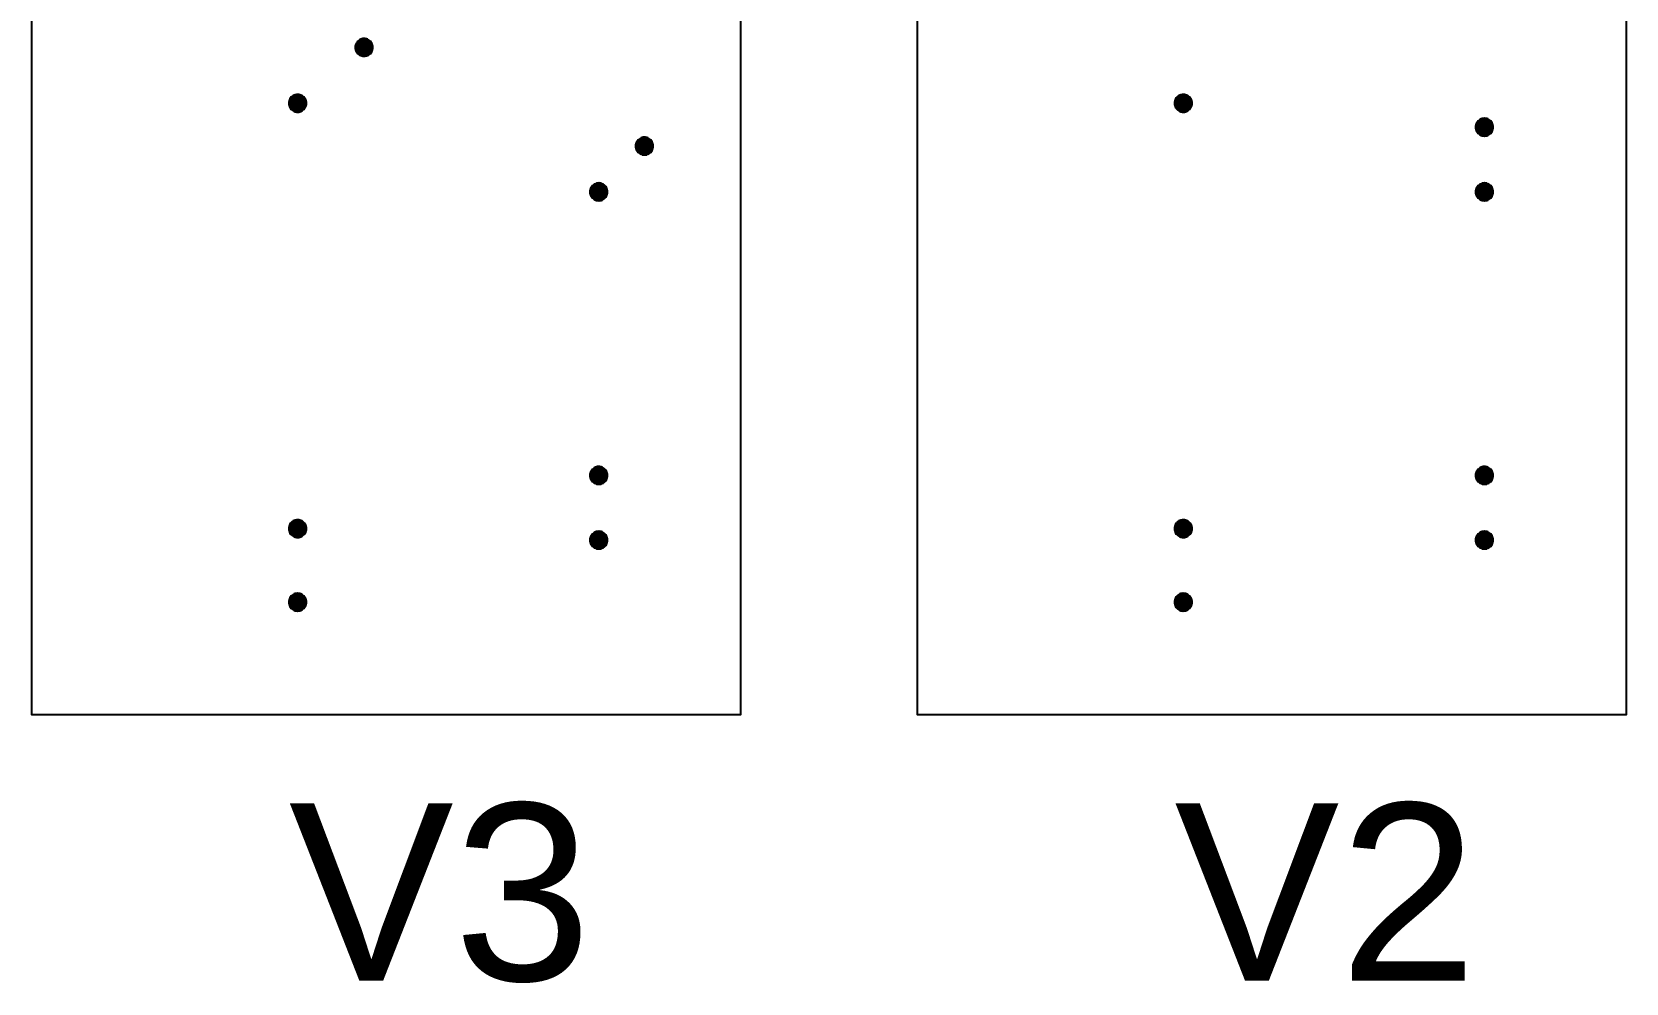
# Model space of a CAD drawing. Extents: x -2 to 177, y -6 to 16.
# Drawn here: x 53 to 62, y 4.99 to 10.35 of the extents above; entities that cross this region are included whole.
import ezdxf

# ---------------------------------------------------------------- set-up
doc = ezdxf.new("R2010")
doc.units = 0
doc.layers.get('0').update_dxf_attribs({"color": 255, "linetype": 'continuous'})
for name, color, linetype in [('Outline', 1, 'continuous'), ('V2', 103, 'continuous'), ('V3', 115, 'continuous')]:
    doc.layers.add(name, color=color, linetype=linetype)
doc.styles.get("Standard").update_dxf_attribs({"font": 'ARIAL.TTF'})

msp = doc.modelspace()

# ---------------------------------------------------------------- linework, layer by layer
at = {"layer": 'Outline'}
for points in [[(57, 15.5), (57, 6.5), (53, 6.5), (53, 15.5)], [(62, 15.5), (62, 6.5), (58, 6.5), (58, 15.5)]]:
    msp.add_lwpolyline(points, close=True, dxfattribs=at)
at = {"layer": 'V2'}
for points in [[(59.55, 9.95), (59.5496, 9.9565), (59.5483, 9.9629), (59.5462, 9.9691), (59.5433, 9.975), (59.5397, 9.9804), (59.5354, 9.9854), (59.5304, 9.9897), (59.525, 9.9933), (59.5191, 9.9962), (59.5129, 9.9983), (59.5065, 9.9996), (59.5, 10), (59.4935, 9.9996), (59.4871, 9.9983), (59.4809, 9.9962), (59.475, 9.9933), (59.4696, 9.9897), (59.4646, 9.9854), (59.4603, 9.9804), (59.4567, 9.975), (59.4538, 9.9691), (59.4517, 9.9629), (59.4504, 9.9565), (59.45, 9.95), (59.4504, 9.9435), (59.4517, 9.9371), (59.4538, 9.9309), (59.4567, 9.925), (59.4603, 9.9196), (59.4646, 9.9146), (59.4696, 9.9103), (59.475, 9.9067), (59.4809, 9.9038), (59.4871, 9.9017), (59.4935, 9.9004), (59.5, 9.9), (59.5065, 9.9004), (59.5129, 9.9017), (59.5191, 9.9038), (59.525, 9.9067), (59.5304, 9.9103), (59.5354, 9.9146), (59.5397, 9.9196), (59.5433, 9.925), (59.5462, 9.9309), (59.5483, 9.9371), (59.5496, 9.9435), (59.55, 9.95)], [(61.25, 9.815), (61.2496, 9.8215), (61.2483, 9.8279), (61.2462, 9.8341), (61.2433, 9.84), (61.2397, 9.8454), (61.2354, 9.8504), (61.2304, 9.8547), (61.225, 9.8583), (61.2191, 9.8612), (61.2129, 9.8633), (61.2065, 9.8646), (61.2, 9.865), (61.1935, 9.8646), (61.1871, 9.8633), (61.1809, 9.8612), (61.175, 9.8583), (61.1696, 9.8547), (61.1646, 9.8504), (61.1603, 9.8454), (61.1567, 9.84), (61.1538, 9.8341), (61.1517, 9.8279), (61.1504, 9.8215), (61.15, 9.815), (61.1504, 9.8085), (61.1517, 9.8021), (61.1538, 9.7959), (61.1567, 9.79), (61.1603, 9.7846), (61.1646, 9.7796), (61.1696, 9.7753), (61.175, 9.7717), (61.1809, 9.7688), (61.1871, 9.7667), (61.1935, 9.7654), (61.2, 9.765), (61.2065, 9.7654), (61.2129, 9.7667), (61.2191, 9.7688), (61.225, 9.7717), (61.2304, 9.7753), (61.2354, 9.7796), (61.2397, 9.7846), (61.2433, 9.79), (61.2462, 9.7959), (61.2483, 9.8021), (61.2496, 9.8085), (61.25, 9.815)], [(61.25, 9.45), (61.2496, 9.4565), (61.2483, 9.4629), (61.2462, 9.4691), (61.2433, 9.475), (61.2397, 9.4804), (61.2354, 9.4854), (61.2304, 9.4897), (61.225, 9.4933), (61.2191, 9.4962), (61.2129, 9.4983), (61.2065, 9.4996), (61.2, 9.5), (61.1935, 9.4996), (61.1871, 9.4983), (61.1809, 9.4962), (61.175, 9.4933), (61.1696, 9.4897), (61.1646, 9.4854), (61.1603, 9.4804), (61.1567, 9.475), (61.1538, 9.4691), (61.1517, 9.4629), (61.1504, 9.4565), (61.15, 9.45), (61.1504, 9.4435), (61.1517, 9.4371), (61.1538, 9.4309), (61.1567, 9.425), (61.1603, 9.4196), (61.1646, 9.4146), (61.1696, 9.4103), (61.175, 9.4067), (61.1809, 9.4038), (61.1871, 9.4017), (61.1935, 9.4004), (61.2, 9.4), (61.2065, 9.4004), (61.2129, 9.4017), (61.2191, 9.4038), (61.225, 9.4067), (61.2304, 9.4103), (61.2354, 9.4146), (61.2397, 9.4196), (61.2433, 9.425), (61.2462, 9.4309), (61.2483, 9.4371), (61.2496, 9.4435), (61.25, 9.45)], [(61.25, 7.85), (61.2496, 7.8565), (61.2483, 7.8629), (61.2462, 7.8691), (61.2433, 7.875), (61.2397, 7.8804), (61.2354, 7.8854), (61.2304, 7.8897), (61.225, 7.8933), (61.2191, 7.8962), (61.2129, 7.8983), (61.2065, 7.8996), (61.2, 7.9), (61.1935, 7.8996), (61.1871, 7.8983), (61.1809, 7.8962), (61.175, 7.8933), (61.1696, 7.8897), (61.1646, 7.8854), (61.1603, 7.8804), (61.1567, 7.875), (61.1538, 7.8691), (61.1517, 7.8629), (61.1504, 7.8565), (61.15, 7.85), (61.1504, 7.8435), (61.1517, 7.8371), (61.1538, 7.8309), (61.1567, 7.825), (61.1603, 7.8196), (61.1646, 7.8146), (61.1696, 7.8103), (61.175, 7.8067), (61.1809, 7.8038), (61.1871, 7.8017), (61.1935, 7.8004), (61.2, 7.8), (61.2065, 7.8004), (61.2129, 7.8017), (61.2191, 7.8038), (61.225, 7.8067), (61.2304, 7.8103), (61.2354, 7.8146), (61.2397, 7.8196), (61.2433, 7.825), (61.2462, 7.8309), (61.2483, 7.8371), (61.2496, 7.8435), (61.25, 7.85)], [(59.55, 7.55), (59.5496, 7.5565), (59.5483, 7.5629), (59.5462, 7.5691), (59.5433, 7.575), (59.5397, 7.5804), (59.5354, 7.5854), (59.5304, 7.5897), (59.525, 7.5933), (59.5191, 7.5962), (59.5129, 7.5983), (59.5065, 7.5996), (59.5, 7.6), (59.4935, 7.5996), (59.4871, 7.5983), (59.4809, 7.5962), (59.475, 7.5933), (59.4696, 7.5897), (59.4646, 7.5854), (59.4603, 7.5804), (59.4567, 7.575), (59.4538, 7.5691), (59.4517, 7.5629), (59.4504, 7.5565), (59.45, 7.55), (59.4504, 7.5435), (59.4517, 7.5371), (59.4538, 7.5309), (59.4567, 7.525), (59.4603, 7.5196), (59.4646, 7.5146), (59.4696, 7.5103), (59.475, 7.5067), (59.4809, 7.5038), (59.4871, 7.5017), (59.4935, 7.5004), (59.5, 7.5), (59.5065, 7.5004), (59.5129, 7.5017), (59.5191, 7.5038), (59.525, 7.5067), (59.5304, 7.5103), (59.5354, 7.5146), (59.5397, 7.5196), (59.5433, 7.525), (59.5462, 7.5309), (59.5483, 7.5371), (59.5496, 7.5435), (59.55, 7.55)], [(61.25, 7.485), (61.2496, 7.4915), (61.2483, 7.4979), (61.2462, 7.5041), (61.2433, 7.51), (61.2397, 7.5154), (61.2354, 7.5204), (61.2304, 7.5247), (61.225, 7.5283), (61.2191, 7.5312), (61.2129, 7.5333), (61.2065, 7.5346), (61.2, 7.535), (61.1935, 7.5346), (61.1871, 7.5333), (61.1809, 7.5312), (61.175, 7.5283), (61.1696, 7.5247), (61.1646, 7.5204), (61.1603, 7.5154), (61.1567, 7.51), (61.1538, 7.5041), (61.1517, 7.4979), (61.1504, 7.4915), (61.15, 7.485), (61.1504, 7.4785), (61.1517, 7.4721), (61.1538, 7.4659), (61.1567, 7.46), (61.1603, 7.4546), (61.1646, 7.4496), (61.1696, 7.4453), (61.175, 7.4417), (61.1809, 7.4388), (61.1871, 7.4367), (61.1935, 7.4354), (61.2, 7.435), (61.2065, 7.4354), (61.2129, 7.4367), (61.2191, 7.4388), (61.225, 7.4417), (61.2304, 7.4453), (61.2354, 7.4496), (61.2397, 7.4546), (61.2433, 7.46), (61.2462, 7.4659), (61.2483, 7.4721), (61.2496, 7.4785), (61.25, 7.485)], [(59.55, 7.135), (59.5496, 7.1415), (59.5483, 7.1479), (59.5462, 7.1541), (59.5433, 7.16), (59.5397, 7.1654), (59.5354, 7.1704), (59.5304, 7.1747), (59.525, 7.1783), (59.5191, 7.1812), (59.5129, 7.1833), (59.5065, 7.1846), (59.5, 7.185), (59.4935, 7.1846), (59.4871, 7.1833), (59.4809, 7.1812), (59.475, 7.1783), (59.4696, 7.1747), (59.4646, 7.1704), (59.4603, 7.1654), (59.4567, 7.16), (59.4538, 7.1541), (59.4517, 7.1479), (59.4504, 7.1415), (59.45, 7.135), (59.4504, 7.1285), (59.4517, 7.1221), (59.4538, 7.1159), (59.4567, 7.11), (59.4603, 7.1046), (59.4646, 7.0996), (59.4696, 7.0953), (59.475, 7.0917), (59.4809, 7.0888), (59.4871, 7.0867), (59.4935, 7.0854), (59.5, 7.085), (59.5065, 7.0854), (59.5129, 7.0867), (59.5191, 7.0888), (59.525, 7.0917), (59.5304, 7.0953), (59.5354, 7.0996), (59.5397, 7.1046), (59.5433, 7.11), (59.5462, 7.1159), (59.5483, 7.1221), (59.5496, 7.1285), (59.55, 7.135)]]:
    msp.add_lwpolyline(points, close=True, dxfattribs=at)
for points in [[(59.4809, 9.9962), (59.4646, 9.9854), (59.5, 9.95)], [(59.5, 10), (59.4809, 9.9962), (59.5, 9.95)], [(59.5191, 9.9962), (59.5, 10), (59.5, 9.95)], [(59.5354, 9.9854), (59.5191, 9.9962), (59.5, 9.95)], [(59.4538, 9.9691), (59.45, 9.95), (59.5, 9.95)], [(59.45, 9.95), (59.4538, 9.9309), (59.5, 9.95)], [(59.4646, 9.9854), (59.4538, 9.9691), (59.5, 9.95)], [(59.4538, 9.9309), (59.4646, 9.9146), (59.5, 9.95)], [(59.4646, 9.9146), (59.4809, 9.9038), (59.5, 9.95)], [(59.4809, 9.9038), (59.5, 9.9), (59.5, 9.95)], [(59.5462, 9.9691), (59.5354, 9.9854), (59.5, 9.95)], [(59.55, 9.95), (59.5462, 9.9691), (59.5, 9.95)], [(59.5, 9.9), (59.5191, 9.9038), (59.5, 9.95)], [(59.5191, 9.9038), (59.5354, 9.9146), (59.5, 9.95)], [(59.5354, 9.9146), (59.5462, 9.9309), (59.5, 9.95)], [(59.5462, 9.9309), (59.55, 9.95), (59.5, 9.95)], [(61.1538, 9.8341), (61.15, 9.815), (61.2, 9.815)], [(61.15, 9.815), (61.1538, 9.7959), (61.2, 9.815)], [(61.1646, 9.8504), (61.1538, 9.8341), (61.2, 9.815)], [(61.1538, 9.7959), (61.1646, 9.7796), (61.2, 9.815)], [(61.1809, 9.8612), (61.1646, 9.8504), (61.2, 9.815)], [(61.1646, 9.7796), (61.1809, 9.7688), (61.2, 9.815)], [(61.2, 9.865), (61.1809, 9.8612), (61.2, 9.815)], [(61.1809, 9.7688), (61.2, 9.765), (61.2, 9.815)], [(61.2191, 9.8612), (61.2, 9.865), (61.2, 9.815)], [(61.2354, 9.8504), (61.2191, 9.8612), (61.2, 9.815)], [(61.2462, 9.8341), (61.2354, 9.8504), (61.2, 9.815)], [(61.25, 9.815), (61.2462, 9.8341), (61.2, 9.815)], [(61.2, 9.765), (61.2191, 9.7688), (61.2, 9.815)], [(61.2191, 9.7688), (61.2354, 9.7796), (61.2, 9.815)], [(61.2354, 9.7796), (61.2462, 9.7959), (61.2, 9.815)], [(61.2462, 9.7959), (61.25, 9.815), (61.2, 9.815)], [(61.1538, 9.4691), (61.15, 9.45), (61.2, 9.45)], [(61.1646, 9.4854), (61.1538, 9.4691), (61.2, 9.45)], [(61.1809, 9.4962), (61.1646, 9.4854), (61.2, 9.45)], [(61.2, 9.5), (61.1809, 9.4962), (61.2, 9.45)], [(61.2191, 9.4962), (61.2, 9.5), (61.2, 9.45)], [(61.2354, 9.4854), (61.2191, 9.4962), (61.2, 9.45)], [(61.2462, 9.4691), (61.2354, 9.4854), (61.2, 9.45)], [(61.25, 9.45), (61.2462, 9.4691), (61.2, 9.45)], [(61.15, 9.45), (61.1538, 9.4309), (61.2, 9.45)], [(61.1538, 9.4309), (61.1646, 9.4146), (61.2, 9.45)], [(61.1646, 9.4146), (61.1809, 9.4038), (61.2, 9.45)], [(61.1809, 9.4038), (61.2, 9.4), (61.2, 9.45)], [(61.2, 9.4), (61.2191, 9.4038), (61.2, 9.45)], [(61.2191, 9.4038), (61.2354, 9.4146), (61.2, 9.45)], [(61.2354, 9.4146), (61.2462, 9.4309), (61.2, 9.45)], [(61.2462, 9.4309), (61.25, 9.45), (61.2, 9.45)], [(61.1538, 7.8691), (61.15, 7.85), (61.2, 7.85)], [(61.15, 7.85), (61.1538, 7.8309), (61.2, 7.85)], [(61.1646, 7.8854), (61.1538, 7.8691), (61.2, 7.85)], [(61.1538, 7.8309), (61.1646, 7.8146), (61.2, 7.85)], [(61.1809, 7.8962), (61.1646, 7.8854), (61.2, 7.85)], [(61.1646, 7.8146), (61.1809, 7.8038), (61.2, 7.85)], [(61.2, 7.9), (61.1809, 7.8962), (61.2, 7.85)], [(61.1809, 7.8038), (61.2, 7.8), (61.2, 7.85)], [(61.2191, 7.8962), (61.2, 7.9), (61.2, 7.85)], [(61.2354, 7.8854), (61.2191, 7.8962), (61.2, 7.85)], [(61.2462, 7.8691), (61.2354, 7.8854), (61.2, 7.85)], [(61.25, 7.85), (61.2462, 7.8691), (61.2, 7.85)], [(61.2, 7.8), (61.2191, 7.8038), (61.2, 7.85)], [(61.2191, 7.8038), (61.2354, 7.8146), (61.2, 7.85)], [(61.2354, 7.8146), (61.2462, 7.8309), (61.2, 7.85)], [(61.2462, 7.8309), (61.25, 7.85), (61.2, 7.85)], [(59.4538, 7.5691), (59.45, 7.55), (59.5, 7.55)], [(59.4646, 7.5854), (59.4538, 7.5691), (59.5, 7.55)], [(59.4809, 7.5962), (59.4646, 7.5854), (59.5, 7.55)], [(59.5, 7.6), (59.4809, 7.5962), (59.5, 7.55)], [(59.5191, 7.5962), (59.5, 7.6), (59.5, 7.55)], [(59.5354, 7.5854), (59.5191, 7.5962), (59.5, 7.55)], [(59.5462, 7.5691), (59.5354, 7.5854), (59.5, 7.55)], [(59.55, 7.55), (59.5462, 7.5691), (59.5, 7.55)], [(59.45, 7.55), (59.4538, 7.5309), (59.5, 7.55)], [(59.4538, 7.5309), (59.4646, 7.5146), (59.5, 7.55)], [(59.4646, 7.5146), (59.4809, 7.5038), (59.5, 7.55)], [(59.4809, 7.5038), (59.5, 7.5), (59.5, 7.55)], [(59.5, 7.5), (59.5191, 7.5038), (59.5, 7.55)], [(59.5191, 7.5038), (59.5354, 7.5146), (59.5, 7.55)], [(59.5354, 7.5146), (59.5462, 7.5309), (59.5, 7.55)], [(59.5462, 7.5309), (59.55, 7.55), (59.5, 7.55)], [(61.1538, 7.5041), (61.15, 7.485), (61.2, 7.485)], [(61.15, 7.485), (61.1538, 7.4659), (61.2, 7.485)], [(61.1646, 7.5204), (61.1538, 7.5041), (61.2, 7.485)], [(61.1538, 7.4659), (61.1646, 7.4496), (61.2, 7.485)], [(61.1809, 7.5312), (61.1646, 7.5204), (61.2, 7.485)], [(61.1646, 7.4496), (61.1809, 7.4388), (61.2, 7.485)], [(61.2, 7.535), (61.1809, 7.5312), (61.2, 7.485)], [(61.1809, 7.4388), (61.2, 7.435), (61.2, 7.485)], [(61.2191, 7.5312), (61.2, 7.535), (61.2, 7.485)], [(61.2354, 7.5204), (61.2191, 7.5312), (61.2, 7.485)], [(61.2462, 7.5041), (61.2354, 7.5204), (61.2, 7.485)], [(61.25, 7.485), (61.2462, 7.5041), (61.2, 7.485)], [(61.2, 7.435), (61.2191, 7.4388), (61.2, 7.485)], [(61.2191, 7.4388), (61.2354, 7.4496), (61.2, 7.485)], [(61.2354, 7.4496), (61.2462, 7.4659), (61.2, 7.485)], [(61.2462, 7.4659), (61.25, 7.485), (61.2, 7.485)], [(59.4538, 7.1541), (59.45, 7.135), (59.5, 7.135)], [(59.45, 7.135), (59.4538, 7.1159), (59.5, 7.135)], [(59.4646, 7.1704), (59.4538, 7.1541), (59.5, 7.135)], [(59.4538, 7.1159), (59.4646, 7.0996), (59.5, 7.135)], [(59.4809, 7.1812), (59.4646, 7.1704), (59.5, 7.135)], [(59.4646, 7.0996), (59.4809, 7.0888), (59.5, 7.135)], [(59.5, 7.185), (59.4809, 7.1812), (59.5, 7.135)], [(59.4809, 7.0888), (59.5, 7.085), (59.5, 7.135)], [(59.5191, 7.1812), (59.5, 7.185), (59.5, 7.135)], [(59.5354, 7.1704), (59.5191, 7.1812), (59.5, 7.135)], [(59.5462, 7.1541), (59.5354, 7.1704), (59.5, 7.135)], [(59.55, 7.135), (59.5462, 7.1541), (59.5, 7.135)], [(59.5, 7.085), (59.5191, 7.0888), (59.5, 7.135)], [(59.5191, 7.0888), (59.5354, 7.0996), (59.5, 7.135)], [(59.5354, 7.0996), (59.5462, 7.1159), (59.5, 7.135)], [(59.5462, 7.1159), (59.55, 7.135), (59.5, 7.135)]]:
    msp.add_solid(points, dxfattribs=at)
at = {"layer": 'V3'}
for points in [[(54.9254, 10.265), (54.9249, 10.2715), (54.9237, 10.2779), (54.9216, 10.2841), (54.9187, 10.29), (54.915, 10.2954), (54.9107, 10.3003), (54.9058, 10.3046), (54.9004, 10.3083), (54.8945, 10.3112), (54.8883, 10.3133), (54.8819, 10.3145), (54.8754, 10.315), (54.8688, 10.3145), (54.8624, 10.3133), (54.8562, 10.3112), (54.8504, 10.3083), (54.8449, 10.3046), (54.84, 10.3003), (54.8357, 10.2954), (54.8321, 10.29), (54.8292, 10.2841), (54.8271, 10.2779), (54.8258, 10.2715), (54.8254, 10.265), (54.8258, 10.2584), (54.8271, 10.252), (54.8292, 10.2458), (54.8321, 10.24), (54.8357, 10.2345), (54.84, 10.2296), (54.8449, 10.2253), (54.8504, 10.2217), (54.8562, 10.2188), (54.8624, 10.2167), (54.8688, 10.2154), (54.8754, 10.215), (54.8819, 10.2154), (54.8883, 10.2167), (54.8945, 10.2188), (54.9004, 10.2217), (54.9058, 10.2253), (54.9107, 10.2296), (54.915, 10.2345), (54.9187, 10.24), (54.9216, 10.2458), (54.9237, 10.252), (54.9249, 10.2584), (54.9254, 10.265)], [(54.55, 9.95), (54.5496, 9.9565), (54.5483, 9.9629), (54.5462, 9.9691), (54.5433, 9.975), (54.5397, 9.9804), (54.5354, 9.9854), (54.5304, 9.9897), (54.525, 9.9933), (54.5191, 9.9962), (54.5129, 9.9983), (54.5065, 9.9996), (54.5, 10), (54.4935, 9.9996), (54.4871, 9.9983), (54.4809, 9.9962), (54.475, 9.9933), (54.4696, 9.9897), (54.4646, 9.9854), (54.4603, 9.9804), (54.4567, 9.975), (54.4538, 9.9691), (54.4517, 9.9629), (54.4504, 9.9565), (54.45, 9.95), (54.4504, 9.9435), (54.4517, 9.9371), (54.4538, 9.9309), (54.4567, 9.925), (54.4603, 9.9196), (54.4646, 9.9146), (54.4696, 9.9103), (54.475, 9.9067), (54.4809, 9.9038), (54.4871, 9.9017), (54.4935, 9.9004), (54.5, 9.9), (54.5065, 9.9004), (54.5129, 9.9017), (54.5191, 9.9038), (54.525, 9.9067), (54.5304, 9.9103), (54.5354, 9.9146), (54.5397, 9.9196), (54.5433, 9.925), (54.5462, 9.9309), (54.5483, 9.9371), (54.5496, 9.9435), (54.55, 9.95)], [(56.5081, 9.7081), (56.5077, 9.7146), (56.5064, 9.721), (56.5043, 9.7272), (56.5014, 9.7331), (56.4978, 9.7385), (56.4934, 9.7434), (56.4885, 9.7478), (56.4831, 9.7514), (56.4772, 9.7543), (56.471, 9.7564), (56.4646, 9.7577), (56.4581, 9.7581), (56.4516, 9.7577), (56.4452, 9.7564), (56.439, 9.7543), (56.4331, 9.7514), (56.4277, 9.7478), (56.4227, 9.7434), (56.4184, 9.7385), (56.4148, 9.7331), (56.4119, 9.7272), (56.4098, 9.721), (56.4085, 9.7146), (56.4081, 9.7081), (56.4085, 9.7016), (56.4098, 9.6952), (56.4119, 9.689), (56.4148, 9.6831), (56.4184, 9.6777), (56.4227, 9.6727), (56.4277, 9.6684), (56.4331, 9.6648), (56.439, 9.6619), (56.4452, 9.6598), (56.4516, 9.6585), (56.4581, 9.6581), (56.4646, 9.6585), (56.471, 9.6598), (56.4772, 9.6619), (56.4831, 9.6648), (56.4885, 9.6684), (56.4934, 9.6727), (56.4978, 9.6777), (56.5014, 9.6831), (56.5043, 9.689), (56.5064, 9.6952), (56.5077, 9.7016), (56.5081, 9.7081)], [(56.25, 9.45), (56.2496, 9.4565), (56.2483, 9.4629), (56.2462, 9.4691), (56.2433, 9.475), (56.2397, 9.4804), (56.2354, 9.4854), (56.2304, 9.4897), (56.225, 9.4933), (56.2191, 9.4962), (56.2129, 9.4983), (56.2065, 9.4996), (56.2, 9.5), (56.1935, 9.4996), (56.1871, 9.4983), (56.1809, 9.4962), (56.175, 9.4933), (56.1696, 9.4897), (56.1646, 9.4854), (56.1603, 9.4804), (56.1567, 9.475), (56.1538, 9.4691), (56.1517, 9.4629), (56.1504, 9.4565), (56.15, 9.45), (56.1504, 9.4435), (56.1517, 9.4371), (56.1538, 9.4309), (56.1567, 9.425), (56.1603, 9.4196), (56.1646, 9.4146), (56.1696, 9.4103), (56.175, 9.4067), (56.1809, 9.4038), (56.1871, 9.4017), (56.1935, 9.4004), (56.2, 9.4), (56.2065, 9.4004), (56.2129, 9.4017), (56.2191, 9.4038), (56.225, 9.4067), (56.2304, 9.4103), (56.2354, 9.4146), (56.2397, 9.4196), (56.2433, 9.425), (56.2462, 9.4309), (56.2483, 9.4371), (56.2496, 9.4435), (56.25, 9.45)], [(56.25, 7.85), (56.2496, 7.8565), (56.2483, 7.8629), (56.2462, 7.8691), (56.2433, 7.875), (56.2397, 7.8804), (56.2354, 7.8854), (56.2304, 7.8897), (56.225, 7.8933), (56.2191, 7.8962), (56.2129, 7.8983), (56.2065, 7.8996), (56.2, 7.9), (56.1935, 7.8996), (56.1871, 7.8983), (56.1809, 7.8962), (56.175, 7.8933), (56.1696, 7.8897), (56.1646, 7.8854), (56.1603, 7.8804), (56.1567, 7.875), (56.1538, 7.8691), (56.1517, 7.8629), (56.1504, 7.8565), (56.15, 7.85), (56.1504, 7.8435), (56.1517, 7.8371), (56.1538, 7.8309), (56.1567, 7.825), (56.1603, 7.8196), (56.1646, 7.8146), (56.1696, 7.8103), (56.175, 7.8067), (56.1809, 7.8038), (56.1871, 7.8017), (56.1935, 7.8004), (56.2, 7.8), (56.2065, 7.8004), (56.2129, 7.8017), (56.2191, 7.8038), (56.225, 7.8067), (56.2304, 7.8103), (56.2354, 7.8146), (56.2397, 7.8196), (56.2433, 7.825), (56.2462, 7.8309), (56.2483, 7.8371), (56.2496, 7.8435), (56.25, 7.85)], [(54.55, 7.55), (54.5496, 7.5565), (54.5483, 7.5629), (54.5462, 7.5691), (54.5433, 7.575), (54.5397, 7.5804), (54.5354, 7.5854), (54.5304, 7.5897), (54.525, 7.5933), (54.5191, 7.5962), (54.5129, 7.5983), (54.5065, 7.5996), (54.5, 7.6), (54.4935, 7.5996), (54.4871, 7.5983), (54.4809, 7.5962), (54.475, 7.5933), (54.4696, 7.5897), (54.4646, 7.5854), (54.4603, 7.5804), (54.4567, 7.575), (54.4538, 7.5691), (54.4517, 7.5629), (54.4504, 7.5565), (54.45, 7.55), (54.4504, 7.5435), (54.4517, 7.5371), (54.4538, 7.5309), (54.4567, 7.525), (54.4603, 7.5196), (54.4646, 7.5146), (54.4696, 7.5103), (54.475, 7.5067), (54.4809, 7.5038), (54.4871, 7.5017), (54.4935, 7.5004), (54.5, 7.5), (54.5065, 7.5004), (54.5129, 7.5017), (54.5191, 7.5038), (54.525, 7.5067), (54.5304, 7.5103), (54.5354, 7.5146), (54.5397, 7.5196), (54.5433, 7.525), (54.5462, 7.5309), (54.5483, 7.5371), (54.5496, 7.5435), (54.55, 7.55)], [(56.25, 7.485), (56.2496, 7.4915), (56.2483, 7.4979), (56.2462, 7.5041), (56.2433, 7.51), (56.2397, 7.5154), (56.2354, 7.5204), (56.2304, 7.5247), (56.225, 7.5283), (56.2191, 7.5312), (56.2129, 7.5333), (56.2065, 7.5346), (56.2, 7.535), (56.1935, 7.5346), (56.1871, 7.5333), (56.1809, 7.5312), (56.175, 7.5283), (56.1696, 7.5247), (56.1646, 7.5204), (56.1603, 7.5154), (56.1567, 7.51), (56.1538, 7.5041), (56.1517, 7.4979), (56.1504, 7.4915), (56.15, 7.485), (56.1504, 7.4785), (56.1517, 7.4721), (56.1538, 7.4659), (56.1567, 7.46), (56.1603, 7.4546), (56.1646, 7.4496), (56.1696, 7.4453), (56.175, 7.4417), (56.1809, 7.4388), (56.1871, 7.4367), (56.1935, 7.4354), (56.2, 7.435), (56.2065, 7.4354), (56.2129, 7.4367), (56.2191, 7.4388), (56.225, 7.4417), (56.2304, 7.4453), (56.2354, 7.4496), (56.2397, 7.4546), (56.2433, 7.46), (56.2462, 7.4659), (56.2483, 7.4721), (56.2496, 7.4785), (56.25, 7.485)], [(54.55, 7.135), (54.5496, 7.1415), (54.5483, 7.1479), (54.5462, 7.1541), (54.5433, 7.16), (54.5397, 7.1654), (54.5354, 7.1704), (54.5304, 7.1747), (54.525, 7.1783), (54.5191, 7.1812), (54.5129, 7.1833), (54.5065, 7.1846), (54.5, 7.185), (54.4935, 7.1846), (54.4871, 7.1833), (54.4809, 7.1812), (54.475, 7.1783), (54.4696, 7.1747), (54.4646, 7.1704), (54.4603, 7.1654), (54.4567, 7.16), (54.4538, 7.1541), (54.4517, 7.1479), (54.4504, 7.1415), (54.45, 7.135), (54.4504, 7.1285), (54.4517, 7.1221), (54.4538, 7.1159), (54.4567, 7.11), (54.4603, 7.1046), (54.4646, 7.0996), (54.4696, 7.0953), (54.475, 7.0917), (54.4809, 7.0888), (54.4871, 7.0867), (54.4935, 7.0854), (54.5, 7.085), (54.5065, 7.0854), (54.5129, 7.0867), (54.5191, 7.0888), (54.525, 7.0917), (54.5304, 7.0953), (54.5354, 7.0996), (54.5397, 7.1046), (54.5433, 7.11), (54.5462, 7.1159), (54.5483, 7.1221), (54.5496, 7.1285), (54.55, 7.135)]]:
    msp.add_lwpolyline(points, close=True, dxfattribs=at)
for points in [[(54.8292, 10.2841), (54.8254, 10.265), (54.8754, 10.265)], [(54.8254, 10.265), (54.8292, 10.2458), (54.8754, 10.265)], [(54.84, 10.3003), (54.8292, 10.2841), (54.8754, 10.265)], [(54.8292, 10.2458), (54.84, 10.2296), (54.8754, 10.265)], [(54.8562, 10.3112), (54.84, 10.3003), (54.8754, 10.265)], [(54.84, 10.2296), (54.8562, 10.2188), (54.8754, 10.265)], [(54.8754, 10.315), (54.8562, 10.3112), (54.8754, 10.265)], [(54.8562, 10.2188), (54.8754, 10.215), (54.8754, 10.265)], [(54.8945, 10.3112), (54.8754, 10.315), (54.8754, 10.265)], [(54.9107, 10.3003), (54.8945, 10.3112), (54.8754, 10.265)], [(54.9216, 10.2841), (54.9107, 10.3003), (54.8754, 10.265)], [(54.9254, 10.265), (54.9216, 10.2841), (54.8754, 10.265)], [(54.8754, 10.215), (54.8945, 10.2188), (54.8754, 10.265)], [(54.8945, 10.2188), (54.9107, 10.2296), (54.8754, 10.265)], [(54.9107, 10.2296), (54.9216, 10.2458), (54.8754, 10.265)], [(54.9216, 10.2458), (54.9254, 10.265), (54.8754, 10.265)], [(54.4809, 9.9962), (54.4646, 9.9854), (54.5, 9.95)], [(54.5, 10), (54.4809, 9.9962), (54.5, 9.95)], [(54.5191, 9.9962), (54.5, 10), (54.5, 9.95)], [(54.5354, 9.9854), (54.5191, 9.9962), (54.5, 9.95)], [(54.4538, 9.9691), (54.45, 9.95), (54.5, 9.95)], [(54.45, 9.95), (54.4538, 9.9309), (54.5, 9.95)], [(54.4646, 9.9854), (54.4538, 9.9691), (54.5, 9.95)], [(54.4538, 9.9309), (54.4646, 9.9146), (54.5, 9.95)], [(54.4646, 9.9146), (54.4809, 9.9038), (54.5, 9.95)], [(54.4809, 9.9038), (54.5, 9.9), (54.5, 9.95)], [(54.5462, 9.9691), (54.5354, 9.9854), (54.5, 9.95)], [(54.55, 9.95), (54.5462, 9.9691), (54.5, 9.95)], [(54.5, 9.9), (54.5191, 9.9038), (54.5, 9.95)], [(54.5191, 9.9038), (54.5354, 9.9146), (54.5, 9.95)], [(54.5354, 9.9146), (54.5462, 9.9309), (54.5, 9.95)], [(54.5462, 9.9309), (54.55, 9.95), (54.5, 9.95)], [(56.4119, 9.7272), (56.4081, 9.7081), (56.4581, 9.7081)], [(56.4227, 9.7434), (56.4119, 9.7272), (56.4581, 9.7081)], [(56.439, 9.7543), (56.4227, 9.7434), (56.4581, 9.7081)], [(56.4581, 9.7581), (56.439, 9.7543), (56.4581, 9.7081)], [(56.4772, 9.7543), (56.4581, 9.7581), (56.4581, 9.7081)], [(56.4934, 9.7434), (56.4772, 9.7543), (56.4581, 9.7081)], [(56.5043, 9.7272), (56.4934, 9.7434), (56.4581, 9.7081)], [(56.5081, 9.7081), (56.5043, 9.7272), (56.4581, 9.7081)], [(56.4081, 9.7081), (56.4119, 9.689), (56.4581, 9.7081)], [(56.4119, 9.689), (56.4227, 9.6727), (56.4581, 9.7081)], [(56.4227, 9.6727), (56.439, 9.6619), (56.4581, 9.7081)], [(56.439, 9.6619), (56.4581, 9.6581), (56.4581, 9.7081)], [(56.4581, 9.6581), (56.4772, 9.6619), (56.4581, 9.7081)], [(56.4772, 9.6619), (56.4934, 9.6727), (56.4581, 9.7081)], [(56.4934, 9.6727), (56.5043, 9.689), (56.4581, 9.7081)], [(56.5043, 9.689), (56.5081, 9.7081), (56.4581, 9.7081)], [(56.1538, 9.4691), (56.15, 9.45), (56.2, 9.45)], [(56.1646, 9.4854), (56.1538, 9.4691), (56.2, 9.45)], [(56.1809, 9.4962), (56.1646, 9.4854), (56.2, 9.45)], [(56.2, 9.5), (56.1809, 9.4962), (56.2, 9.45)], [(56.2191, 9.4962), (56.2, 9.5), (56.2, 9.45)], [(56.2354, 9.4854), (56.2191, 9.4962), (56.2, 9.45)], [(56.2462, 9.4691), (56.2354, 9.4854), (56.2, 9.45)], [(56.25, 9.45), (56.2462, 9.4691), (56.2, 9.45)], [(56.15, 9.45), (56.1538, 9.4309), (56.2, 9.45)], [(56.1538, 9.4309), (56.1646, 9.4146), (56.2, 9.45)], [(56.1646, 9.4146), (56.1809, 9.4038), (56.2, 9.45)], [(56.1809, 9.4038), (56.2, 9.4), (56.2, 9.45)], [(56.2, 9.4), (56.2191, 9.4038), (56.2, 9.45)], [(56.2191, 9.4038), (56.2354, 9.4146), (56.2, 9.45)], [(56.2354, 9.4146), (56.2462, 9.4309), (56.2, 9.45)], [(56.2462, 9.4309), (56.25, 9.45), (56.2, 9.45)], [(56.1538, 7.8691), (56.15, 7.85), (56.2, 7.85)], [(56.15, 7.85), (56.1538, 7.8309), (56.2, 7.85)], [(56.1646, 7.8854), (56.1538, 7.8691), (56.2, 7.85)], [(56.1538, 7.8309), (56.1646, 7.8146), (56.2, 7.85)], [(56.1809, 7.8962), (56.1646, 7.8854), (56.2, 7.85)], [(56.1646, 7.8146), (56.1809, 7.8038), (56.2, 7.85)], [(56.2, 7.9), (56.1809, 7.8962), (56.2, 7.85)], [(56.1809, 7.8038), (56.2, 7.8), (56.2, 7.85)], [(56.2191, 7.8962), (56.2, 7.9), (56.2, 7.85)], [(56.2354, 7.8854), (56.2191, 7.8962), (56.2, 7.85)], [(56.2462, 7.8691), (56.2354, 7.8854), (56.2, 7.85)], [(56.25, 7.85), (56.2462, 7.8691), (56.2, 7.85)], [(56.2, 7.8), (56.2191, 7.8038), (56.2, 7.85)], [(56.2191, 7.8038), (56.2354, 7.8146), (56.2, 7.85)], [(56.2354, 7.8146), (56.2462, 7.8309), (56.2, 7.85)], [(56.2462, 7.8309), (56.25, 7.85), (56.2, 7.85)], [(54.4538, 7.5691), (54.45, 7.55), (54.5, 7.55)], [(54.4646, 7.5854), (54.4538, 7.5691), (54.5, 7.55)], [(54.4809, 7.5962), (54.4646, 7.5854), (54.5, 7.55)], [(54.5, 7.6), (54.4809, 7.5962), (54.5, 7.55)], [(54.5191, 7.5962), (54.5, 7.6), (54.5, 7.55)], [(54.5354, 7.5854), (54.5191, 7.5962), (54.5, 7.55)], [(54.5462, 7.5691), (54.5354, 7.5854), (54.5, 7.55)], [(54.55, 7.55), (54.5462, 7.5691), (54.5, 7.55)], [(54.45, 7.55), (54.4538, 7.5309), (54.5, 7.55)], [(54.4538, 7.5309), (54.4646, 7.5146), (54.5, 7.55)], [(54.4646, 7.5146), (54.4809, 7.5038), (54.5, 7.55)], [(54.4809, 7.5038), (54.5, 7.5), (54.5, 7.55)], [(54.5, 7.5), (54.5191, 7.5038), (54.5, 7.55)], [(54.5191, 7.5038), (54.5354, 7.5146), (54.5, 7.55)], [(54.5354, 7.5146), (54.5462, 7.5309), (54.5, 7.55)], [(54.5462, 7.5309), (54.55, 7.55), (54.5, 7.55)], [(56.1538, 7.5041), (56.15, 7.485), (56.2, 7.485)], [(56.15, 7.485), (56.1538, 7.4659), (56.2, 7.485)], [(56.1646, 7.5204), (56.1538, 7.5041), (56.2, 7.485)], [(56.1538, 7.4659), (56.1646, 7.4496), (56.2, 7.485)], [(56.1809, 7.5312), (56.1646, 7.5204), (56.2, 7.485)], [(56.1646, 7.4496), (56.1809, 7.4388), (56.2, 7.485)], [(56.2, 7.535), (56.1809, 7.5312), (56.2, 7.485)], [(56.1809, 7.4388), (56.2, 7.435), (56.2, 7.485)], [(56.2191, 7.5312), (56.2, 7.535), (56.2, 7.485)], [(56.2354, 7.5204), (56.2191, 7.5312), (56.2, 7.485)], [(56.2462, 7.5041), (56.2354, 7.5204), (56.2, 7.485)], [(56.25, 7.485), (56.2462, 7.5041), (56.2, 7.485)], [(56.2, 7.435), (56.2191, 7.4388), (56.2, 7.485)], [(56.2191, 7.4388), (56.2354, 7.4496), (56.2, 7.485)], [(56.2354, 7.4496), (56.2462, 7.4659), (56.2, 7.485)], [(56.2462, 7.4659), (56.25, 7.485), (56.2, 7.485)], [(54.4538, 7.1541), (54.45, 7.135), (54.5, 7.135)], [(54.45, 7.135), (54.4538, 7.1159), (54.5, 7.135)], [(54.4646, 7.1704), (54.4538, 7.1541), (54.5, 7.135)], [(54.4538, 7.1159), (54.4646, 7.0996), (54.5, 7.135)], [(54.4809, 7.1812), (54.4646, 7.1704), (54.5, 7.135)], [(54.4646, 7.0996), (54.4809, 7.0888), (54.5, 7.135)], [(54.5, 7.185), (54.4809, 7.1812), (54.5, 7.135)], [(54.4809, 7.0888), (54.5, 7.085), (54.5, 7.135)], [(54.5191, 7.1812), (54.5, 7.185), (54.5, 7.135)], [(54.5354, 7.1704), (54.5191, 7.1812), (54.5, 7.135)], [(54.5462, 7.1541), (54.5354, 7.1704), (54.5, 7.135)], [(54.55, 7.135), (54.5462, 7.1541), (54.5, 7.135)], [(54.5, 7.085), (54.5191, 7.0888), (54.5, 7.135)], [(54.5191, 7.0888), (54.5354, 7.0996), (54.5, 7.135)], [(54.5354, 7.0996), (54.5462, 7.1159), (54.5, 7.135)], [(54.5462, 7.1159), (54.55, 7.135), (54.5, 7.135)]]:
    msp.add_solid(points, dxfattribs=at)

# ---------------------------------------------------------------- texts
for s, p in [('V3', (54.45, 5)), ('V2', (59.45, 5))]:
    msp.add_text(s, height=1).set_placement(p)

doc.saveas('drawing.dxf')
